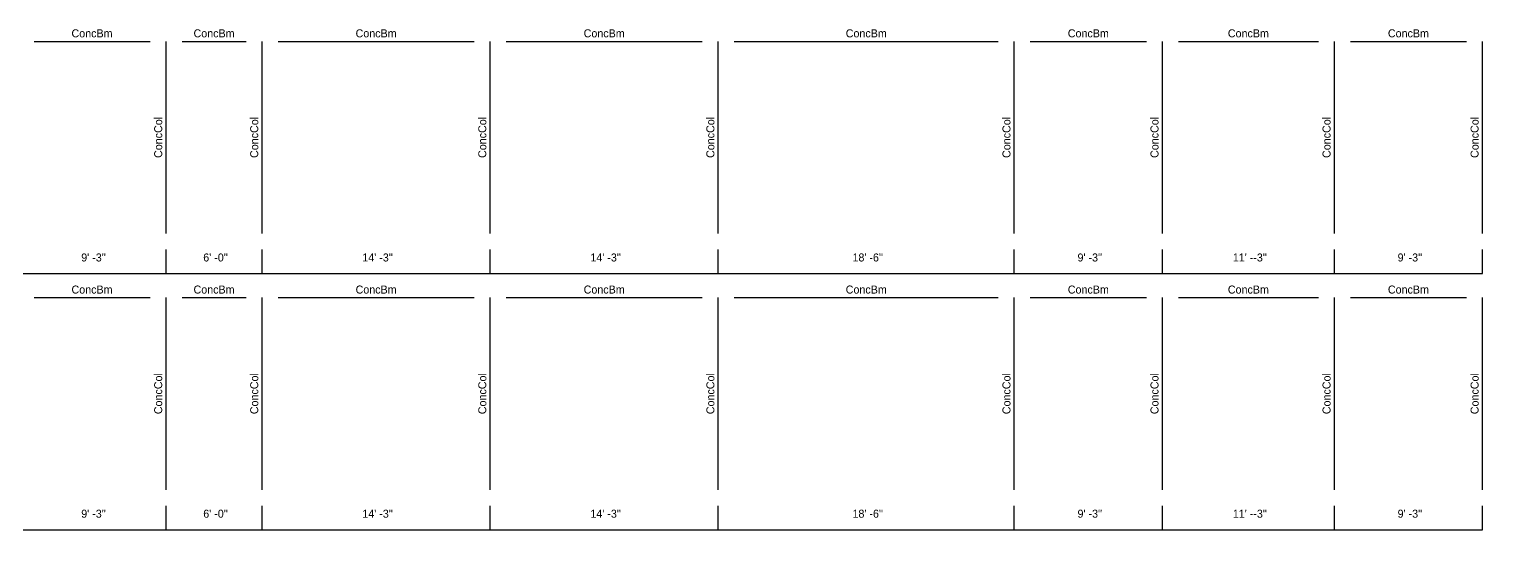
# Model space of a CAD drawing. Extents: x -38 to 2998, y -195 to 11529.
# Drawn here: x 995 to 2090, y 6534 to 6921 of the extents above; entities that cross this region are included whole.
import ezdxf
from ezdxf.enums import TextEntityAlignment as Align

# ---------------------------------------------------------------- set-up
doc = ezdxf.new("R2010")
doc.units = 0
doc.header["$MEASUREMENT"] = 0
doc.layers.get('0').update_dxf_attribs({"linetype": 'CONTINUOUS'})
for name, color, linetype in [('CENTERLINES', 7, 'CONTINUOUS'), ('DIMENSIONS', 4, 'CONTINUOUS'), ('TEXT', 5, 'CONTINUOUS')]:
    doc.layers.add(name, color=color, linetype=linetype)
doc.dimstyles.get("Standard").update_dxf_attribs({"dimtxt": 0.18, "dimasz": 0.18, "dimexe": 0.18, "dimexo": 0.0625, "dimgap": 0.09, "dimtad": 0, "dimtih": 1, "dimtoh": 1, "dimdec": 4, "dimzin": 0, "dimtxsty": 'STANDARD', "dimcen": 0.09, "dimazin": 3, "dimtfac": 1, "dimtdec": 4, "dimtofl": 0, "dimtmove": 0, "dimatfit": 3, "dimtolj": 1, "dimtzin": 0})

# ---------------------------------------------------------------- blocks, each defined once
blk = doc.blocks.new('*D873')
at = {"color": 1, "linetype": 'BYBLOCK'}
for points in [[(991.8, 6550.8), (990.7, 6549.7), (983.3, 6542.3), (982.2, 6541.2)], [(1102.8, 6550.8), (1101.7, 6549.7), (1094.3, 6542.3), (1093.2, 6541.2)]]:
    blk.add_solid(points, dxfattribs=at)
at = {"layer": 'DIMENSIONS', "color": 9, "linetype": 'BYBLOCK'}
for p, q in [((987, 6546), (987, 6564)), ((1098, 6546), (1098, 6564))]:
    blk.add_line(p, q, dxfattribs=at)
at = {"layer": 'DIMENSIONS', "color": 0, "linetype": 'BYBLOCK'}
blk.add_line((987, 6546), (1098, 6546), dxfattribs=at)
at = {"layer": 'DIMENSIONS', "color": 0, "linetype": 'BYBLOCK', "insert": (1042.5, 6558), "char_height": 6, "attachment_point": 5}
blk.add_mtext("\\A1; 9' -3''", dxfattribs=at)
blk = doc.blocks.new('*D874')
at = {"color": 1, "linetype": 'BYBLOCK'}
for points in [[(1102.8, 6550.8), (1101.7, 6549.7), (1094.3, 6542.3), (1093.2, 6541.2)], [(1174.8, 6550.8), (1173.7, 6549.7), (1166.3, 6542.3), (1165.2, 6541.2)]]:
    blk.add_solid(points, dxfattribs=at)
at = {"layer": 'DIMENSIONS', "color": 9, "linetype": 'BYBLOCK'}
for p, q in [((1098, 6546), (1098, 6564)), ((1170, 6546), (1170, 6564))]:
    blk.add_line(p, q, dxfattribs=at)
at = {"layer": 'DIMENSIONS', "color": 0, "linetype": 'BYBLOCK'}
blk.add_line((1098, 6546), (1170, 6546), dxfattribs=at)
at = {"layer": 'DIMENSIONS', "color": 0, "linetype": 'BYBLOCK', "insert": (1134, 6558), "char_height": 6, "attachment_point": 5}
blk.add_mtext("\\A1; 6' -0''", dxfattribs=at)
blk = doc.blocks.new('*D875')
at = {"color": 1, "linetype": 'BYBLOCK'}
for points in [[(1174.8, 6550.8), (1173.7, 6549.7), (1166.3, 6542.3), (1165.2, 6541.2)], [(1345.8, 6550.8), (1344.7, 6549.7), (1337.3, 6542.3), (1336.2, 6541.2)]]:
    blk.add_solid(points, dxfattribs=at)
at = {"layer": 'DIMENSIONS', "color": 9, "linetype": 'BYBLOCK'}
for p, q in [((1170, 6546), (1170, 6564)), ((1341, 6546), (1341, 6564))]:
    blk.add_line(p, q, dxfattribs=at)
at = {"layer": 'DIMENSIONS', "color": 0, "linetype": 'BYBLOCK'}
blk.add_line((1170, 6546), (1341, 6546), dxfattribs=at)
at = {"layer": 'DIMENSIONS', "color": 0, "linetype": 'BYBLOCK', "insert": (1255.5, 6558), "char_height": 6, "attachment_point": 5}
blk.add_mtext("\\A1; 14' -3''", dxfattribs=at)
blk = doc.blocks.new('*D876')
at = {"color": 1, "linetype": 'BYBLOCK'}
for points in [[(1345.8, 6550.8), (1344.7, 6549.7), (1337.3, 6542.3), (1336.2, 6541.2)], [(1516.8, 6550.8), (1515.7, 6549.7), (1508.3, 6542.3), (1507.2, 6541.2)]]:
    blk.add_solid(points, dxfattribs=at)
at = {"layer": 'DIMENSIONS', "color": 9, "linetype": 'BYBLOCK'}
for p, q in [((1341, 6546), (1341, 6564)), ((1512, 6546), (1512, 6564))]:
    blk.add_line(p, q, dxfattribs=at)
at = {"layer": 'DIMENSIONS', "color": 0, "linetype": 'BYBLOCK'}
blk.add_line((1341, 6546), (1512, 6546), dxfattribs=at)
at = {"layer": 'DIMENSIONS', "color": 0, "linetype": 'BYBLOCK', "insert": (1426.5, 6558), "char_height": 6, "attachment_point": 5}
blk.add_mtext("\\A1; 14' -3''", dxfattribs=at)
blk = doc.blocks.new('*D877')
at = {"color": 1, "linetype": 'BYBLOCK'}
for points in [[(1516.8, 6550.8), (1515.7, 6549.7), (1508.3, 6542.3), (1507.2, 6541.2)], [(1738.8, 6550.8), (1737.7, 6549.7), (1730.3, 6542.3), (1729.2, 6541.2)]]:
    blk.add_solid(points, dxfattribs=at)
at = {"layer": 'DIMENSIONS', "color": 9, "linetype": 'BYBLOCK'}
for p, q in [((1512, 6546), (1512, 6564)), ((1734, 6546), (1734, 6564))]:
    blk.add_line(p, q, dxfattribs=at)
at = {"layer": 'DIMENSIONS', "color": 0, "linetype": 'BYBLOCK'}
blk.add_line((1512, 6546), (1734, 6546), dxfattribs=at)
at = {"layer": 'DIMENSIONS', "color": 0, "linetype": 'BYBLOCK', "insert": (1623, 6558), "char_height": 6, "attachment_point": 5}
blk.add_mtext("\\A1; 18' -6''", dxfattribs=at)
blk = doc.blocks.new('*D878')
at = {"color": 1, "linetype": 'BYBLOCK'}
for points in [[(1738.8, 6550.8), (1737.7, 6549.7), (1730.3, 6542.3), (1729.2, 6541.2)], [(1849.8, 6550.8), (1848.7, 6549.7), (1841.3, 6542.3), (1840.2, 6541.2)]]:
    blk.add_solid(points, dxfattribs=at)
at = {"layer": 'DIMENSIONS', "color": 9, "linetype": 'BYBLOCK'}
for p, q in [((1734, 6546), (1734, 6564)), ((1845, 6546), (1845, 6564))]:
    blk.add_line(p, q, dxfattribs=at)
at = {"layer": 'DIMENSIONS', "color": 0, "linetype": 'BYBLOCK'}
blk.add_line((1734, 6546), (1845, 6546), dxfattribs=at)
at = {"layer": 'DIMENSIONS', "color": 0, "linetype": 'BYBLOCK', "insert": (1789.5, 6558), "char_height": 6, "attachment_point": 5}
blk.add_mtext("\\A1; 9' -3''", dxfattribs=at)
blk = doc.blocks.new('*D879')
at = {"color": 1, "linetype": 'BYBLOCK'}
for points in [[(1849.8, 6550.8), (1848.7, 6549.7), (1841.3, 6542.3), (1840.2, 6541.2)], [(1978.8, 6550.8), (1977.7, 6549.7), (1970.3, 6542.3), (1969.2, 6541.2)]]:
    blk.add_solid(points, dxfattribs=at)
at = {"layer": 'DIMENSIONS', "color": 9, "linetype": 'BYBLOCK'}
for p, q in [((1845, 6546), (1845, 6564)), ((1974, 6546), (1974, 6564))]:
    blk.add_line(p, q, dxfattribs=at)
at = {"layer": 'DIMENSIONS', "color": 0, "linetype": 'BYBLOCK'}
blk.add_line((1845, 6546), (1974, 6546), dxfattribs=at)
at = {"layer": 'DIMENSIONS', "color": 0, "linetype": 'BYBLOCK', "insert": (1909.5, 6558), "char_height": 6, "attachment_point": 5}
blk.add_mtext("\\A1; 11' --3''", dxfattribs=at)
blk = doc.blocks.new('*D880')
at = {"color": 1, "linetype": 'BYBLOCK'}
for points in [[(1978.8, 6550.8), (1977.7, 6549.7), (1970.3, 6542.3), (1969.2, 6541.2)], [(2089.8, 6550.8), (2088.7, 6549.7), (2081.3, 6542.3), (2080.2, 6541.2)]]:
    blk.add_solid(points, dxfattribs=at)
at = {"layer": 'DIMENSIONS', "color": 9, "linetype": 'BYBLOCK'}
for p, q in [((1974, 6546), (1974, 6564)), ((2085, 6546), (2085, 6564))]:
    blk.add_line(p, q, dxfattribs=at)
at = {"layer": 'DIMENSIONS', "color": 0, "linetype": 'BYBLOCK'}
blk.add_line((1974, 6546), (2085, 6546), dxfattribs=at)
at = {"layer": 'DIMENSIONS', "color": 0, "linetype": 'BYBLOCK', "insert": (2029.5, 6558), "char_height": 6, "attachment_point": 5}
blk.add_mtext("\\A1; 9' -3''", dxfattribs=at)
blk = doc.blocks.new('*D889')
at = {"color": 1, "linetype": 'BYBLOCK'}
for points in [[(991.8, 6742.8), (990.7, 6741.7), (983.3, 6734.3), (982.2, 6733.2)], [(1102.8, 6742.8), (1101.7, 6741.7), (1094.3, 6734.3), (1093.2, 6733.2)]]:
    blk.add_solid(points, dxfattribs=at)
at = {"layer": 'DIMENSIONS', "color": 9, "linetype": 'BYBLOCK'}
for p, q in [((987, 6738), (987, 6756)), ((1098, 6738), (1098, 6756))]:
    blk.add_line(p, q, dxfattribs=at)
at = {"layer": 'DIMENSIONS', "color": 0, "linetype": 'BYBLOCK'}
blk.add_line((987, 6738), (1098, 6738), dxfattribs=at)
at = {"layer": 'DIMENSIONS', "color": 0, "linetype": 'BYBLOCK', "insert": (1042.5, 6750), "char_height": 6, "attachment_point": 5}
blk.add_mtext("\\A1; 9' -3''", dxfattribs=at)
blk = doc.blocks.new('*D890')
at = {"color": 1, "linetype": 'BYBLOCK'}
for points in [[(1102.8, 6742.8), (1101.7, 6741.7), (1094.3, 6734.3), (1093.2, 6733.2)], [(1174.8, 6742.8), (1173.7, 6741.7), (1166.3, 6734.3), (1165.2, 6733.2)]]:
    blk.add_solid(points, dxfattribs=at)
at = {"layer": 'DIMENSIONS', "color": 9, "linetype": 'BYBLOCK'}
for p, q in [((1098, 6738), (1098, 6756)), ((1170, 6738), (1170, 6756))]:
    blk.add_line(p, q, dxfattribs=at)
at = {"layer": 'DIMENSIONS', "color": 0, "linetype": 'BYBLOCK'}
blk.add_line((1098, 6738), (1170, 6738), dxfattribs=at)
at = {"layer": 'DIMENSIONS', "color": 0, "linetype": 'BYBLOCK', "insert": (1134, 6750), "char_height": 6, "attachment_point": 5}
blk.add_mtext("\\A1; 6' -0''", dxfattribs=at)
blk = doc.blocks.new('*D891')
at = {"color": 1, "linetype": 'BYBLOCK'}
for points in [[(1174.8, 6742.8), (1173.7, 6741.7), (1166.3, 6734.3), (1165.2, 6733.2)], [(1345.8, 6742.8), (1344.7, 6741.7), (1337.3, 6734.3), (1336.2, 6733.2)]]:
    blk.add_solid(points, dxfattribs=at)
at = {"layer": 'DIMENSIONS', "color": 9, "linetype": 'BYBLOCK'}
for p, q in [((1170, 6738), (1170, 6756)), ((1341, 6738), (1341, 6756))]:
    blk.add_line(p, q, dxfattribs=at)
at = {"layer": 'DIMENSIONS', "color": 0, "linetype": 'BYBLOCK'}
blk.add_line((1170, 6738), (1341, 6738), dxfattribs=at)
at = {"layer": 'DIMENSIONS', "color": 0, "linetype": 'BYBLOCK', "insert": (1255.5, 6750), "char_height": 6, "attachment_point": 5}
blk.add_mtext("\\A1; 14' -3''", dxfattribs=at)
blk = doc.blocks.new('*D892')
at = {"color": 1, "linetype": 'BYBLOCK'}
for points in [[(1345.8, 6742.8), (1344.7, 6741.7), (1337.3, 6734.3), (1336.2, 6733.2)], [(1516.8, 6742.8), (1515.7, 6741.7), (1508.3, 6734.3), (1507.2, 6733.2)]]:
    blk.add_solid(points, dxfattribs=at)
at = {"layer": 'DIMENSIONS', "color": 9, "linetype": 'BYBLOCK'}
for p, q in [((1341, 6738), (1341, 6756)), ((1512, 6738), (1512, 6756))]:
    blk.add_line(p, q, dxfattribs=at)
at = {"layer": 'DIMENSIONS', "color": 0, "linetype": 'BYBLOCK'}
blk.add_line((1341, 6738), (1512, 6738), dxfattribs=at)
at = {"layer": 'DIMENSIONS', "color": 0, "linetype": 'BYBLOCK', "insert": (1426.5, 6750), "char_height": 6, "attachment_point": 5}
blk.add_mtext("\\A1; 14' -3''", dxfattribs=at)
blk = doc.blocks.new('*D893')
at = {"color": 1, "linetype": 'BYBLOCK'}
for points in [[(1516.8, 6742.8), (1515.7, 6741.7), (1508.3, 6734.3), (1507.2, 6733.2)], [(1738.8, 6742.8), (1737.7, 6741.7), (1730.3, 6734.3), (1729.2, 6733.2)]]:
    blk.add_solid(points, dxfattribs=at)
at = {"layer": 'DIMENSIONS', "color": 9, "linetype": 'BYBLOCK'}
for p, q in [((1512, 6738), (1512, 6756)), ((1734, 6738), (1734, 6756))]:
    blk.add_line(p, q, dxfattribs=at)
at = {"layer": 'DIMENSIONS', "color": 0, "linetype": 'BYBLOCK'}
blk.add_line((1512, 6738), (1734, 6738), dxfattribs=at)
at = {"layer": 'DIMENSIONS', "color": 0, "linetype": 'BYBLOCK', "insert": (1623, 6750), "char_height": 6, "attachment_point": 5}
blk.add_mtext("\\A1; 18' -6''", dxfattribs=at)
blk = doc.blocks.new('*D894')
at = {"color": 1, "linetype": 'BYBLOCK'}
for points in [[(1738.8, 6742.8), (1737.7, 6741.7), (1730.3, 6734.3), (1729.2, 6733.2)], [(1849.8, 6742.8), (1848.7, 6741.7), (1841.3, 6734.3), (1840.2, 6733.2)]]:
    blk.add_solid(points, dxfattribs=at)
at = {"layer": 'DIMENSIONS', "color": 9, "linetype": 'BYBLOCK'}
for p, q in [((1734, 6738), (1734, 6756)), ((1845, 6738), (1845, 6756))]:
    blk.add_line(p, q, dxfattribs=at)
at = {"layer": 'DIMENSIONS', "color": 0, "linetype": 'BYBLOCK'}
blk.add_line((1734, 6738), (1845, 6738), dxfattribs=at)
at = {"layer": 'DIMENSIONS', "color": 0, "linetype": 'BYBLOCK', "insert": (1789.5, 6750), "char_height": 6, "attachment_point": 5}
blk.add_mtext("\\A1; 9' -3''", dxfattribs=at)
blk = doc.blocks.new('*D895')
at = {"color": 1, "linetype": 'BYBLOCK'}
for points in [[(1849.8, 6742.8), (1848.7, 6741.7), (1841.3, 6734.3), (1840.2, 6733.2)], [(1978.8, 6742.8), (1977.7, 6741.7), (1970.3, 6734.3), (1969.2, 6733.2)]]:
    blk.add_solid(points, dxfattribs=at)
at = {"layer": 'DIMENSIONS', "color": 9, "linetype": 'BYBLOCK'}
for p, q in [((1845, 6738), (1845, 6756)), ((1974, 6738), (1974, 6756))]:
    blk.add_line(p, q, dxfattribs=at)
at = {"layer": 'DIMENSIONS', "color": 0, "linetype": 'BYBLOCK'}
blk.add_line((1845, 6738), (1974, 6738), dxfattribs=at)
at = {"layer": 'DIMENSIONS', "color": 0, "linetype": 'BYBLOCK', "insert": (1909.5, 6750), "char_height": 6, "attachment_point": 5}
blk.add_mtext("\\A1; 11' --3''", dxfattribs=at)
blk = doc.blocks.new('*D896')
at = {"color": 1, "linetype": 'BYBLOCK'}
for points in [[(1978.8, 6742.8), (1977.7, 6741.7), (1970.3, 6734.3), (1969.2, 6733.2)], [(2089.8, 6742.8), (2088.7, 6741.7), (2081.3, 6734.3), (2080.2, 6733.2)]]:
    blk.add_solid(points, dxfattribs=at)
at = {"layer": 'DIMENSIONS', "color": 9, "linetype": 'BYBLOCK'}
for p, q in [((1974, 6738), (1974, 6756)), ((2085, 6738), (2085, 6756))]:
    blk.add_line(p, q, dxfattribs=at)
at = {"layer": 'DIMENSIONS', "color": 0, "linetype": 'BYBLOCK'}
blk.add_line((1974, 6738), (2085, 6738), dxfattribs=at)
at = {"layer": 'DIMENSIONS', "color": 0, "linetype": 'BYBLOCK', "insert": (2029.5, 6750), "char_height": 6, "attachment_point": 5}
blk.add_mtext("\\A1; 9' -3''", dxfattribs=at)

msp = doc.modelspace()

# ---------------------------------------------------------------- linework, layer by layer
at = {"layer": 'CENTERLINES', "color": 0, "linetype": 'CONTINUOUS'}
for p, q in [((999, 6912), (1086, 6912)), ((1098, 6768), (1098, 6912)), ((1110, 6912), (1158, 6912)), ((1170, 6768), (1170, 6912)), ((1182, 6912), (1329, 6912)), ((1341, 6768), (1341, 6912)), ((1353, 6912), (1500, 6912)), ((1512, 6768), (1512, 6912)), ((1524, 6912), (1722, 6912)), ((1734, 6768), (1734, 6912)), ((1746, 6912), (1833, 6912)), ((1845, 6768), (1845, 6912)), ((1857, 6912), (1962, 6912)), ((1974, 6768), (1974, 6912)), ((1986, 6912), (2073, 6912)), ((2085, 6768), (2085, 6912)), ((999, 6720), (1086, 6720)), ((1098, 6576), (1098, 6720)), ((1110, 6720), (1158, 6720)), ((1170, 6576), (1170, 6720)), ((1182, 6720), (1329, 6720)), ((1341, 6576), (1341, 6720)), ((1353, 6720), (1500, 6720)), ((1512, 6576), (1512, 6720)), ((1524, 6720), (1722, 6720)), ((1734, 6576), (1734, 6720)), ((1746, 6720), (1833, 6720)), ((1845, 6576), (1845, 6720)), ((1857, 6720), (1962, 6720)), ((1974, 6576), (1974, 6720)), ((1986, 6720), (2073, 6720)), ((2085, 6576), (2085, 6720))]:
    msp.add_line(p, q, dxfattribs=at)

# ---------------------------------------------------------------- texts
at = {"layer": 'TEXT', "color": 0}
for p in [(1042.5, 6918), (1134, 6918), (1255.5, 6918), (1426.5, 6918), (1623, 6918), (1789.5, 6918), (1909.5, 6918), (2029.5, 6918), (1042.5, 6726), (1134, 6726), (1255.5, 6726), (1426.5, 6726), (1623, 6726), (1789.5, 6726), (1909.5, 6726), (2029.5, 6726)]:
    msp.add_text('ConcBm', height=6, dxfattribs=at).set_placement(p, align=Align.MIDDLE)
for p in [(1092, 6840), (1164, 6840), (1335, 6840), (1506, 6840), (1728, 6840), (1839, 6840), (1968, 6840), (2079, 6840), (1092, 6648), (1164, 6648), (1335, 6648), (1506, 6648), (1728, 6648), (1839, 6648), (1968, 6648), (2079, 6648)]:
    msp.add_text('ConcCol', height=6, rotation=90, dxfattribs=at).set_placement(p, align=Align.MIDDLE)

# ---------------------------------------------------------------- dimensions: what is measured, and where the dimension line sits
at = {"layer": 'DIMENSIONS'}
for base, p1, p2, picture, middle in [((1098, 6738), (987, 6726), (1098, 6726), '*D889', (1042.5, 6726)), ((1170, 6738), (1098, 6726), (1170, 6726), '*D890', (1134, 6726)), ((1341, 6738), (1170, 6726), (1341, 6726), '*D891', (1255.5, 6726)), ((1512, 6738), (1341, 6726), (1512, 6726), '*D892', (1426.5, 6726)), ((1734, 6738), (1512, 6726), (1734, 6726), '*D893', (1623, 6726)), ((1845, 6738), (1734, 6726), (1845, 6726), '*D894', (1789.5, 6726)), ((1974, 6738), (1845, 6726), (1974, 6726), '*D895', (1909.5, 6726)), ((2085, 6738), (1974, 6726), (2085, 6726), '*D896', (2029.5, 6726)), ((1098, 6546), (987, 6534), (1098, 6534), '*D873', (1042.5, 6534)), ((1170, 6546), (1098, 6534), (1170, 6534), '*D874', (1134, 6534)), ((1341, 6546), (1170, 6534), (1341, 6534), '*D875', (1255.5, 6534)), ((1512, 6546), (1341, 6534), (1512, 6534), '*D876', (1426.5, 6534)), ((1734, 6546), (1512, 6534), (1734, 6534), '*D877', (1623, 6534)), ((1845, 6546), (1734, 6534), (1845, 6534), '*D878', (1789.5, 6534)), ((1974, 6546), (1845, 6534), (1974, 6534), '*D879', (1909.5, 6534)), ((2085, 6546), (1974, 6534), (2085, 6534), '*D880', (2029.5, 6534))]:
    dim = msp.add_linear_dim(base=base, p1=p1, p2=p2, dimstyle='STANDARD', dxfattribs=at)
    dim.commit()
    dim.dimension.update_dxf_attribs({"geometry": picture, "text_midpoint": middle})

doc.saveas('drawing.dxf')
